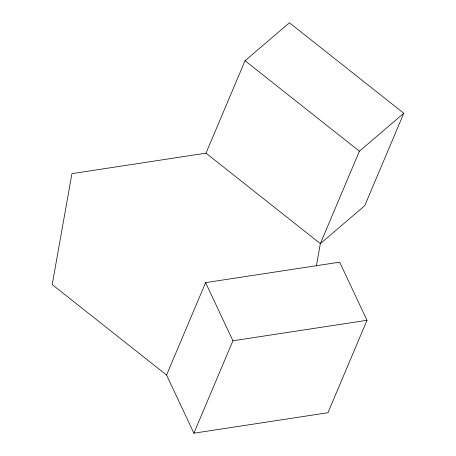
<?xml version="1.0" encoding="UTF-8"?>
<svg xmlns="http://www.w3.org/2000/svg" width="456" height="456" viewBox="0 0 456 456"><rect width="100%" height="100%" fill="white"/><g stroke="black" fill="none" stroke-linecap="round" stroke-linejoin="round"><path stroke-width="0.68" d="M316.384 265.968L320.351 243.635L359.396 151.21L403.794 113.27L289.44 22.8L245.043 60.739L205.998 153.165L71.928 173.639L52.206 284.584L166.56 375.054L193.88 433.2L327.955 412.726L366.994 320.3L339.68 262.154L205.605 282.629L166.56 375.054M193.88 433.2L232.925 340.774L205.605 282.629M403.794 113.27L364.749 205.702L320.351 243.635L205.998 153.165M232.925 340.774L366.994 320.3M245.043 60.739L359.396 151.21"/></g></svg>
